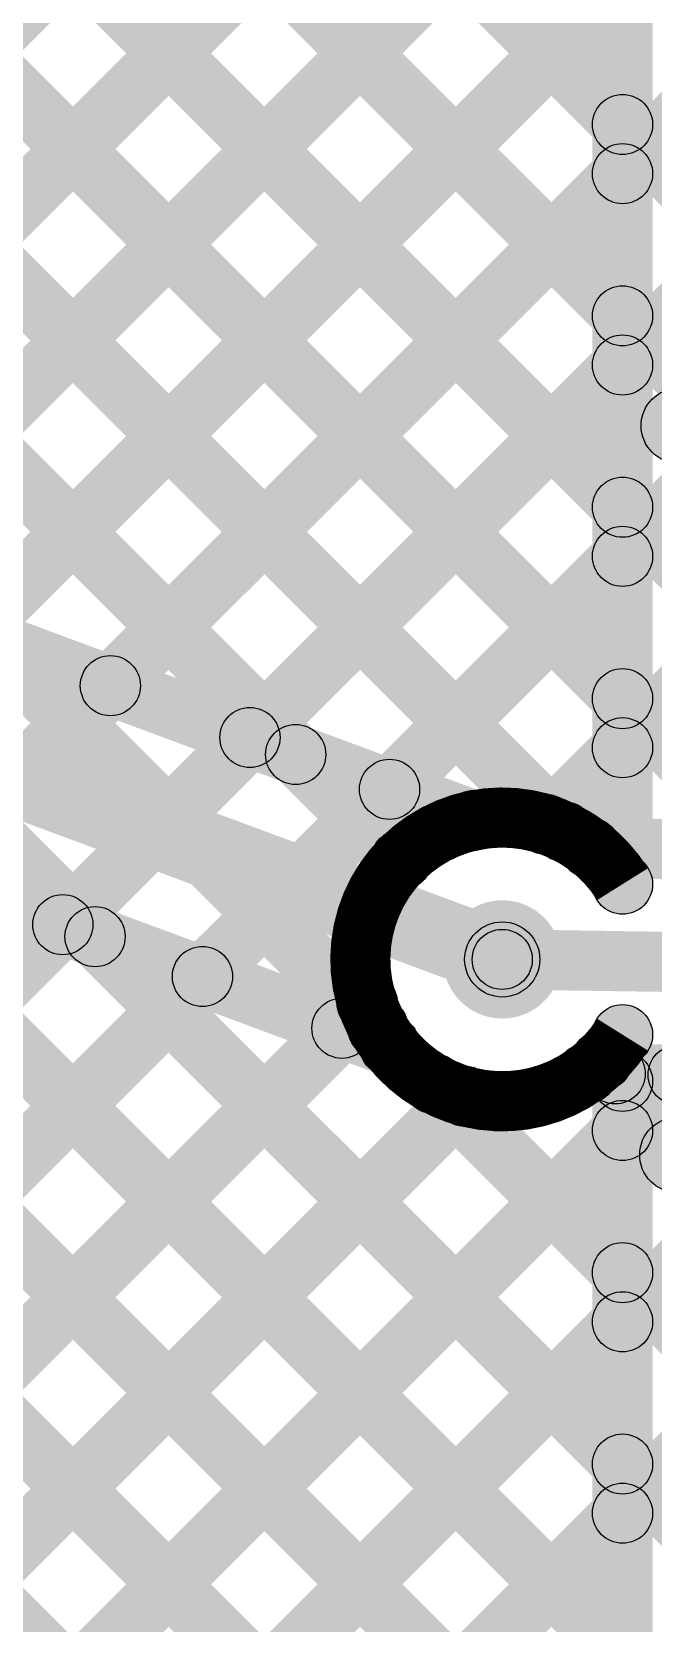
# Model space of a CAD drawing. Header units: millimetres. Extents: x 2.72 to 4.82, y 2.46 to 3.29.
# Drawn here: x 3.3674 to 3.4501, y 2.9477 to 3.1594 of the extents above; entities that cross this region are included whole.
import ezdxf

# ---------------------------------------------------------------- set-up
doc = ezdxf.new("R2010")
doc.units = ezdxf.units.MM
doc.header["$MEASUREMENT"] = 0
for name, color, linetype in [('BottomLayer', 5, 'Continuous'), ('TopLayer', 1, 'Continuous'), ('ViaHoleLayer', 16, 'Continuous')]:
    doc.layers.add(name, color=color, linetype=linetype)

msp = doc.modelspace()

# ---------------------------------------------------------------- hatches: boundary and pattern name
at = {"layer": 'BottomLayer'}
for points in [[(3.32963, 3.09487), (3.32397, 3.10053), (3.40139, 3.17795), (3.40705, 3.17229)], [(3.3317, 3.1224), (3.32604, 3.12805), (3.37594, 3.17795), (3.38159, 3.17229)], [(3.34357, 3.08336), (3.33792, 3.08901), (3.42685, 3.17795), (3.4325, 3.17229)], [(3.34357, 3.08336), (3.33792, 3.08901), (3.42685, 3.17795), (3.4325, 3.17229)], [(3.33875, 3.17229), (3.3444, 3.17795), (3.44883, 3.07352), (3.44317, 3.06787)], [(3.3642, 3.17229), (3.36986, 3.17795), (3.44883, 3.09898), (3.44317, 3.09332)], [(3.38966, 3.17229), (3.39532, 3.17795), (3.44883, 3.12443), (3.44317, 3.11878)], [(3.41512, 3.17229), (3.42077, 3.17795), (3.44883, 3.14989), (3.44317, 3.14423)], [(3.45, 3.04601), (3.442, 3.04601), (3.442, 3.17512), (3.45, 3.17512)], [(3.32296, 3.16263), (3.32861, 3.16828), (3.4411, 3.05579), (3.43545, 3.05013)], [(3.36214, 3.07647), (3.35648, 3.08213), (3.44317, 3.16881), (3.44883, 3.16316)], [(3.31388, 3.14625), (3.31953, 3.15191), (3.40535, 3.06609), (3.39969, 3.06043)], [(3.38071, 3.06958), (3.37505, 3.07524), (3.44317, 3.14336), (3.44883, 3.1377)], [(3.39927, 3.06269), (3.39362, 3.06835), (3.44317, 3.1179), (3.44883, 3.11225)], [(3.33611, 3.08364), (3.3389, 3.09114), (3.42757, 3.05823), (3.42479, 3.05073)], [(3.41784, 3.0558), (3.41218, 3.06146), (3.44317, 3.09245), (3.44883, 3.08679)], [(3.32081, 3.07118), (3.32429, 3.08056), (3.43174, 3.04069), (3.42826, 3.03131)], [(3.43863, 3.05113), (3.43297, 3.05679), (3.44317, 3.06699), (3.44883, 3.06133)], [(3.30238, 3.05592), (3.30804, 3.06158), (3.44883, 2.92079), (3.44317, 2.91513)], [(3.32498, 3.05364), (3.32777, 3.06114), (3.41644, 3.02823), (3.41366, 3.02073)], [(3.33254, 3.05122), (3.33819, 3.05688), (3.44883, 2.94624), (3.44317, 2.94059)], [(3.26018, 2.9236), (3.25453, 2.92926), (3.36872, 3.04345), (3.37438, 3.03779)], [(3.37301, 3.0362), (3.37867, 3.04186), (3.44883, 2.9717), (3.44317, 2.96604)], [(3.23287, 2.87083), (3.22722, 2.87649), (3.38729, 3.03656), (3.39294, 3.03091)], [(3.19527, 2.80778), (3.18962, 2.81344), (3.40585, 3.02967), (3.41151, 3.02402)], [(3.30887, 3.02398), (3.31452, 3.02964), (3.44883, 2.89533), (3.44317, 2.88968)], [(3.44041, 3.01972), (3.44607, 3.02537), (3.44883, 3.02261), (3.44317, 3.01695)], [(3.45, 2.82487), (3.442, 2.82487), (3.442, 3.02599), (3.45, 3.02599)], [(3.41799, 3.01668), (3.42364, 3.02234), (3.44883, 2.99716), (3.44317, 2.9915)], [(3.16692, 2.75397), (3.16127, 2.75963), (3.42225, 3.02061), (3.4279, 3.01495)], [(3.13952, 2.70112), (3.13387, 2.70677), (3.44317, 3.01608), (3.44883, 3.01042)], [(3.30055, 3.00684), (3.30621, 3.0125), (3.44883, 2.86988), (3.44317, 2.86422)], [(3.05903, 2.59517), (3.05338, 2.60083), (3.44317, 2.99062), (3.44883, 2.98497)], [(3.08449, 2.59517), (3.07883, 2.60083), (3.44317, 2.96517), (3.44883, 2.95951)]]:
    msp.add_hatch(color=5, dxfattribs=at).paths.add_polyline_path(points)
h = msp.add_hatch(color=5, dxfattribs=at)
edge = h.paths.add_edge_path()
edge.add_arc((3.446, 3.14706), 0.004, 0, 360)
h = msp.add_hatch(color=5, dxfattribs=at)
edge = h.paths.add_edge_path()
edge.add_arc((3.446, 3.14053), 0.004, 0, 360)
h = msp.add_hatch(color=5, dxfattribs=at)
edge = h.paths.add_edge_path()
edge.add_arc((3.446, 3.12161), 0.004, 0, 360)
h = msp.add_hatch(color=5, dxfattribs=at)
edge = h.paths.add_edge_path()
edge.add_arc((3.446, 3.11507), 0.004, 0, 360)
h = msp.add_hatch(color=5, dxfattribs=at)
edge = h.paths.add_edge_path()
edge.add_arc((3.45347, 3.107), 0.005, 0, 360)
h = msp.add_hatch(color=5, dxfattribs=at)
edge = h.paths.add_edge_path()
edge.add_arc((3.446, 3.09615), 0.004, 0, 360)
h = msp.add_hatch(color=5, dxfattribs=at)
edge = h.paths.add_edge_path()
edge.add_arc((3.446, 3.08962), 0.004, 0, 360)
h = msp.add_hatch(color=5, dxfattribs=at)
edge = h.paths.add_edge_path()
edge.add_arc((3.37788, 3.07241), 0.004, 0, 360)
h = msp.add_hatch(color=5, dxfattribs=at)
edge = h.paths.add_edge_path()
edge.add_arc((3.446, 3.07069), 0.004, 0, 360)
h = msp.add_hatch(color=5, dxfattribs=at)
edge = h.paths.add_edge_path()
edge.add_arc((3.39644, 3.06552), 0.004, 0, 360)
h = msp.add_hatch(color=5, dxfattribs=at)
edge = h.paths.add_edge_path()
edge.add_arc((3.446, 3.06416), 0.004, 0, 360)
h = msp.add_hatch(color=5, dxfattribs=at)
edge = h.paths.add_edge_path()
edge.add_arc((3.40252, 3.06326), 0.004, 0, 360)
h = msp.add_hatch(color=5, dxfattribs=at)
edge = h.paths.add_edge_path()
edge.add_arc((3.41501, 3.05863), 0.004, 0, 360)
h = msp.add_hatch(color=5, dxfattribs=at)
edge = h.paths.add_edge_path()
edge.add_arc((3.42618, 3.05448), 0.004, 0, 360)
h = msp.add_hatch(color=5, dxfattribs=at)
edge = h.paths.add_edge_path()
edge.add_arc((3.42618, 3.05448), 0.004, 0, 360)
h = msp.add_hatch(color=5, dxfattribs=at)
edge = h.paths.add_edge_path()
edge.add_arc((3.4358, 3.05396), 0.004, 0, 360)
h = msp.add_hatch(color=5, dxfattribs=at)
edge = h.paths.add_edge_path()
edge.add_arc((3.43828, 3.05296), 0.004, 0, 360)
h = msp.add_hatch(color=5, dxfattribs=at)
edge = h.paths.add_edge_path()
edge.add_arc((3.446, 3.04601), 0.004, 0, 360)
h = msp.add_hatch(color=5, dxfattribs=at)
edge = h.paths.add_edge_path()
edge.add_arc((3.446, 3.04601), 0.004, 0, 360)
h = msp.add_hatch(color=5, dxfattribs=at)
edge = h.paths.add_edge_path()
edge.add_arc((3.37155, 3.04062), 0.004, 0, 360)
h = msp.add_hatch(color=5, dxfattribs=at)
edge = h.paths.add_edge_path()
edge.add_arc((3.37584, 3.03903), 0.004, 0, 360)
h = msp.add_hatch(color=5, dxfattribs=at)
edge = h.paths.add_edge_path()
edge.add_arc((3.43, 3.036), 0.00787, 0, 360)
h = msp.add_hatch(color=5, dxfattribs=at)
edge = h.paths.add_edge_path()
edge.add_arc((3.43, 3.036), 0.005, 0, 360)
h = msp.add_hatch(color=5, dxfattribs=at)
edge = h.paths.add_edge_path()
edge.add_arc((3.39012, 3.03373), 0.004, 0, 360)
h = msp.add_hatch(color=5, dxfattribs=at)
edge = h.paths.add_edge_path()
edge.add_arc((3.40868, 3.02684), 0.004, 0, 360)
h = msp.add_hatch(color=5, dxfattribs=at)
edge = h.paths.add_edge_path()
edge.add_arc((3.446, 3.02599), 0.004, 0, 360)
h = msp.add_hatch(color=5, dxfattribs=at)
edge = h.paths.add_edge_path()
edge.add_arc((3.446, 3.02599), 0.004, 0, 360)
h = msp.add_hatch(color=5, dxfattribs=at)
edge = h.paths.add_edge_path()
edge.add_arc((3.41505, 3.02448), 0.004, 0, 360)
h = msp.add_hatch(color=5, dxfattribs=at)
edge = h.paths.add_edge_path()
edge.add_arc((3.41505, 3.02448), 0.004, 0, 360)
h = msp.add_hatch(color=5, dxfattribs=at)
edge = h.paths.add_edge_path()
edge.add_arc((3.44324, 3.02255), 0.004, 0, 360)
h = msp.add_hatch(color=5, dxfattribs=at)
edge = h.paths.add_edge_path()
edge.add_arc((3.42082, 3.01951), 0.004, 0, 360)
h = msp.add_hatch(color=5, dxfattribs=at)
edge = h.paths.add_edge_path()
edge.add_arc((3.446, 3.01978), 0.004, 0, 360)
h = msp.add_hatch(color=5, dxfattribs=at)
edge = h.paths.add_edge_path()
edge.add_arc((3.42507, 3.01778), 0.004, 0, 360)
h = msp.add_hatch(color=5, dxfattribs=at)
edge = h.paths.add_edge_path()
edge.add_arc((3.446, 3.01325), 0.004, 0, 360)
h = msp.add_hatch(color=5, dxfattribs=at)
edge = h.paths.add_edge_path()
edge.add_arc((3.45328, 3.01), 0.005, 0, 360)
h = msp.add_hatch(color=5, dxfattribs=at)
edge = h.paths.add_edge_path()
edge.add_arc((3.446, 2.99433), 0.004, 0, 360)
h = msp.add_hatch(color=5, dxfattribs=at)
edge = h.paths.add_edge_path()
edge.add_arc((3.446, 2.9878), 0.004, 0, 360)
h = msp.add_hatch(color=5, dxfattribs=at)
edge = h.paths.add_edge_path()
edge.add_arc((3.446, 2.96887), 0.004, 0, 360)
h = msp.add_hatch(color=5, dxfattribs=at)
edge = h.paths.add_edge_path()
edge.add_arc((3.446, 2.96234), 0.004, 0, 360)
at = {"layer": 'TopLayer'}
for points in [[(3.1761, 2.83952), (3.17044, 2.84517), (3.51432, 3.18906), (3.51998, 3.1834)], [(3.22072, 2.90959), (3.21506, 2.91525), (3.48888, 3.18907), (3.49454, 3.18341)], [(3.26799, 2.98232), (3.26234, 2.98798), (3.46343, 3.18908), (3.46909, 3.18342)], [(3.27662, 3.1835), (3.28228, 3.18916), (3.41937, 3.05207), (3.41372, 3.04641)], [(3.30209, 3.18349), (3.30775, 3.18915), (3.4411, 3.05579), (3.43545, 3.05013)], [(3.32663, 3.09187), (3.32098, 3.09753), (3.41255, 3.1891), (3.4182, 3.18344)], [(3.3317, 3.1224), (3.32604, 3.12805), (3.3871, 3.18911), (3.39276, 3.18345)], [(3.32756, 3.18348), (3.33321, 3.18914), (3.46906, 3.05329), (3.4634, 3.04763)], [(3.34207, 3.08186), (3.33641, 3.08751), (3.43799, 3.18909), (3.44365, 3.18343)], [(3.34207, 3.08186), (3.33641, 3.08751), (3.43799, 3.18909), (3.44365, 3.18343)], [(3.35302, 3.18347), (3.35868, 3.18913), (3.48889, 3.05892), (3.48323, 3.05326)], [(3.37849, 3.18346), (3.38415, 3.18911), (3.48902, 3.08424), (3.48337, 3.07858)], [(3.40396, 3.18345), (3.40962, 3.1891), (3.48889, 3.10983), (3.48323, 3.10417)], [(3.14497, 2.78293), (3.13931, 2.78859), (3.47472, 3.12399), (3.48037, 3.11834)], [(3.32291, 3.11176), (3.32857, 3.11741), (3.41634, 3.02964), (3.41068, 3.02399)], [(3.43863, 3.05113), (3.43297, 3.05679), (3.48323, 3.10705), (3.48889, 3.1014)], [(3.33846, 3.07075), (3.34412, 3.07641), (3.48908, 2.93145), (3.48342, 2.92579)], [(3.29815, 3.06015), (3.30381, 3.06581), (3.47457, 2.89505), (3.46891, 2.88939)], [(3.32778, 3.05597), (3.33344, 3.06163), (3.48682, 2.90825), (3.48117, 2.90259)], [(3.44162, 3.04683), (3.44174, 3.05483), (3.48583, 3.05417), (3.48571, 3.04617)], [(3.28474, 3.04811), (3.2904, 3.05376), (3.47283, 2.87133), (3.46717, 2.86568)], [(3.42994, 3.032), (3.43006, 3.04), (3.49706, 3.039), (3.49694, 3.031)], [(3.27588, 3.03151), (3.28154, 3.03717), (3.47425, 2.84445), (3.46859, 2.8388)], [(3.1166, 2.72911), (3.11095, 2.73477), (3.40921, 3.03303), (3.41487, 3.02737)], [(3.10171, 2.63785), (3.09605, 2.64351), (3.47565, 3.0231), (3.48131, 3.01745)], [(3.13952, 2.70112), (3.13387, 2.70677), (3.45057, 3.02348), (3.45623, 3.01782)], [(3.44117, 3.01683), (3.44129, 3.02483), (3.48538, 3.02417), (3.48526, 3.01617)], [(3.44218, 3.01795), (3.44784, 3.0236), (3.47571, 2.99572), (3.47006, 2.99007)], [(3.41799, 3.01668), (3.42364, 3.02234), (3.47408, 2.9719), (3.46842, 2.96625)], [(3.12893, 2.71598), (3.12327, 2.72163), (3.42225, 3.02061), (3.4279, 3.01495)], [(3.04869, 2.55937), (3.04303, 2.56502), (3.46851, 2.9905), (3.47416, 2.98485)]]:
    msp.add_hatch(color=1, dxfattribs=at).paths.add_polyline_path(points)
h = msp.add_hatch(color=1, dxfattribs=at)
edge = h.paths.add_edge_path()
edge.add_arc((3.4358, 3.05396), 0.004, 0, 360)
h = msp.add_hatch(color=1, dxfattribs=at)
edge = h.paths.add_edge_path()
edge.add_arc((3.43828, 3.05296), 0.004, 0, 360)
h = msp.add_hatch(color=1, dxfattribs=at)
edge = h.paths.add_edge_path()
edge.add_arc((3.44168, 3.05083), 0.004, 0, 360)
h = msp.add_hatch(color=1, dxfattribs=at)
edge = h.paths.add_edge_path()
edge.add_arc((3.44168, 3.05083), 0.004, 0, 360)
h = msp.add_hatch(color=1, dxfattribs=at)
edge = h.paths.add_edge_path()
edge.add_arc((3.41655, 3.04924), 0.004, 0, 360)
h = msp.add_hatch(color=1, dxfattribs=at)
edge = h.paths.add_edge_path()
edge.add_arc((3.43, 3.036), 0.00787, 0, 360)
h = msp.add_hatch(color=1, dxfattribs=at)
edge = h.paths.add_edge_path()
edge.add_arc((3.43, 3.036), 0.004, 0, 360)
h = msp.add_hatch(color=1, dxfattribs=at)
edge = h.paths.add_edge_path()
edge.add_arc((3.41204, 3.0302), 0.004, 0, 360)
h = msp.add_hatch(color=1, dxfattribs=at)
edge = h.paths.add_edge_path()
edge.add_arc((3.41351, 3.02682), 0.004, 0, 360)
h = msp.add_hatch(color=1, dxfattribs=at)
edge = h.paths.add_edge_path()
edge.add_arc((3.42082, 3.01951), 0.004, 0, 360)
h = msp.add_hatch(color=1, dxfattribs=at)
edge = h.paths.add_edge_path()
edge.add_arc((3.44123, 3.02083), 0.004, 0, 360)
h = msp.add_hatch(color=1, dxfattribs=at)
edge = h.paths.add_edge_path()
edge.add_arc((3.44123, 3.02083), 0.004, 0, 360)
h = msp.add_hatch(color=1, dxfattribs=at)
edge = h.paths.add_edge_path()
edge.add_arc((3.44501, 3.02077), 0.004, 0, 360)
h = msp.add_hatch(color=1, dxfattribs=at)
edge = h.paths.add_edge_path()
edge.add_arc((3.4534, 3.02065), 0.004, 0, 360)
h = msp.add_hatch(color=1, dxfattribs=at)
edge = h.paths.add_edge_path()
edge.add_arc((3.42507, 3.01778), 0.004, 0, 360)
at = {"layer": 'ViaHoleLayer'}
h = msp.add_hatch(color=16, dxfattribs=at)
edge = h.paths.add_edge_path()
edge.add_arc((3.43, 3.036), 0.00591, 0, 360)

# ---------------------------------------------------------------- linework, layer by layer
at = {"layer": 'BottomLayer', "const_width": 0.008}
for points in [[(3.42618, 3.05448, -0.31358), (3.446, 3.04601)], [(3.446, 3.02599, -0.522555), (3.41505, 3.02448)]]:
    msp.add_lwpolyline(points, format="xyb", dxfattribs=at)
at = {"layer": 'BottomLayer'}
for centre, radius in [((3.446, 3.14706), 0.004), ((3.446, 3.14053), 0.004), ((3.446, 3.12161), 0.004), ((3.446, 3.11507), 0.004), ((3.45347, 3.107), 0.005), ((3.446, 3.09615), 0.004), ((3.446, 3.08962), 0.004), ((3.37788, 3.07241), 0.004), ((3.446, 3.07069), 0.004), ((3.39644, 3.06552), 0.004), ((3.446, 3.06416), 0.004), ((3.40252, 3.06326), 0.004), ((3.41501, 3.05863), 0.004), ((3.42618, 3.05448), 0.004), ((3.42618, 3.05448), 0.004), ((3.4358, 3.05396), 0.004), ((3.43828, 3.05296), 0.004), ((3.446, 3.04601), 0.004), ((3.446, 3.04601), 0.004), ((3.37155, 3.04062), 0.004), ((3.37584, 3.03903), 0.004), ((3.43, 3.036), 0.005), ((3.39012, 3.03373), 0.004), ((3.40868, 3.02684), 0.004), ((3.446, 3.02599), 0.004), ((3.446, 3.02599), 0.004), ((3.41505, 3.02448), 0.004), ((3.41505, 3.02448), 0.004), ((3.44324, 3.02255), 0.004), ((3.42082, 3.01951), 0.004), ((3.446, 3.01978), 0.004), ((3.42507, 3.01778), 0.004), ((3.446, 3.01325), 0.004), ((3.45328, 3.01), 0.005), ((3.446, 2.99433), 0.004), ((3.446, 2.9878), 0.004), ((3.446, 2.96887), 0.004), ((3.446, 2.96234), 0.004)]:
    msp.add_circle(centre, radius, dxfattribs=at)
at = {"layer": 'TopLayer', "const_width": 0.008}
msp.add_lwpolyline([(3.44123, 3.02083, -2.021971), (3.44168, 3.05083)], format="xyb", dxfattribs=at)
at = {"layer": 'TopLayer'}
for centre in [(3.4358, 3.05396), (3.43828, 3.05296), (3.44168, 3.05083), (3.44168, 3.05083), (3.41655, 3.04924), (3.43, 3.036), (3.41204, 3.0302), (3.41351, 3.02682), (3.42082, 3.01951), (3.44123, 3.02083), (3.44123, 3.02083), (3.44501, 3.02077), (3.4534, 3.02065), (3.42507, 3.01778)]:
    msp.add_circle(centre, 0.004, dxfattribs=at)

doc.saveas('drawing.dxf')
